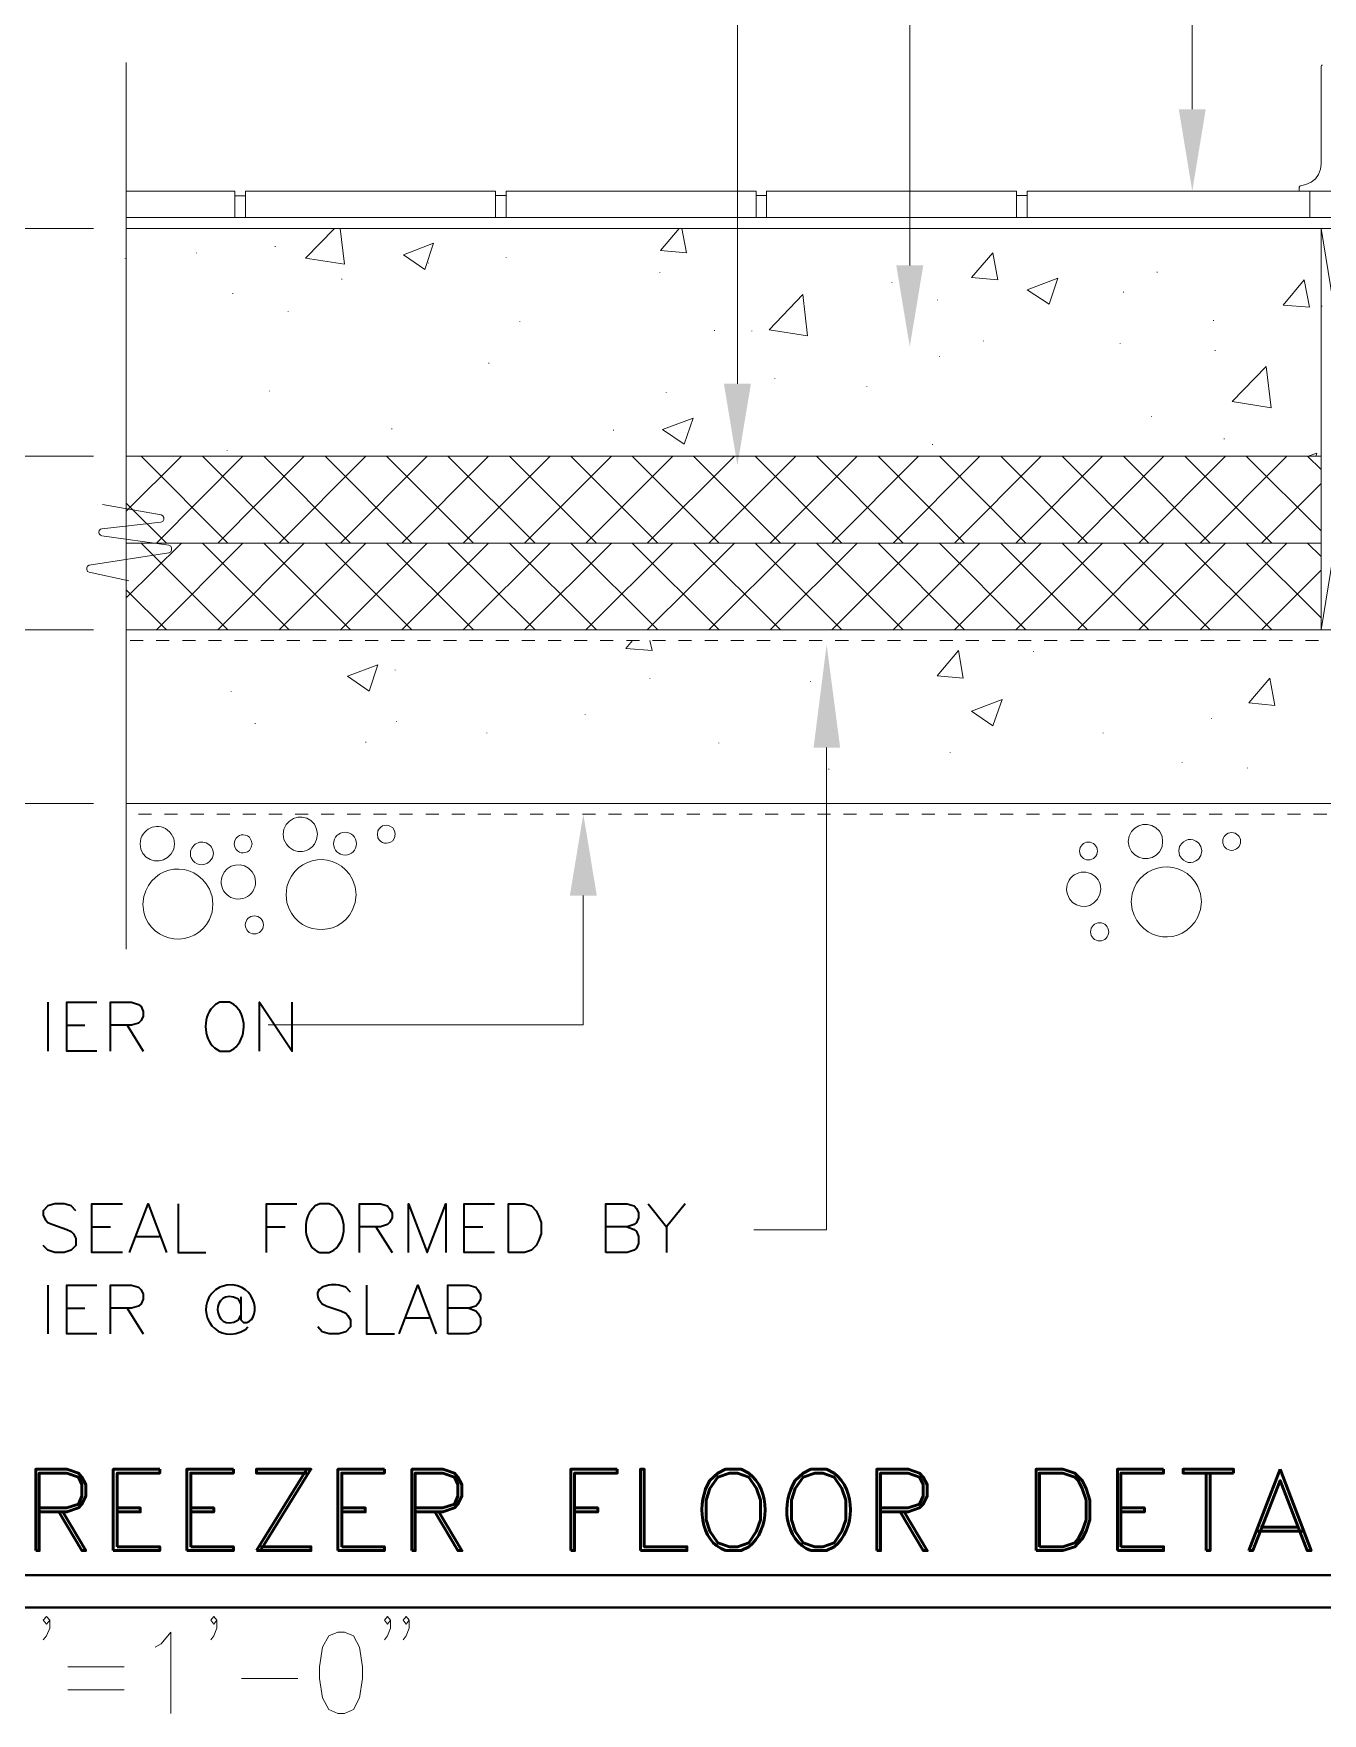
# Model space of a CAD drawing. Header units: inches. Extents: x 5 to 516, y -193 to 129.
# Drawn here: x 186.21 to 196.08, y -54.25 to -41.38 of the extents above; entities that cross this region are included whole.
import ezdxf

# ---------------------------------------------------------------- set-up
doc = ezdxf.new("R2010")
doc.units = ezdxf.units.IN
doc.header["$MEASUREMENT"] = 0
doc.linetypes.add('PDF_IMPORT', pattern=[1, 0.8, -0.2])
doc.layers.add('PDF3_Geometry', color=7, linetype='Continuous')
doc.layers.add('PDF3_Solid Fills', color=7, linetype='Continuous')

msp = doc.modelspace()

# ---------------------------------------------------------------- linework, layer by layer
at = {"layer": 'PDF3_Geometry', "lineweight": 15}
for points in [[(195.082791, -41.9594913), (195.082791, -35.4865731), (192.9695931, -35.4865731)], [(192.9195929, -43.1560834), (192.9195929, -37.653103), (191.0830439, -37.653103)], [(191.599677, -44.0626958), (191.599677, -39.1430113), (190.7230665, -39.1430113)], [(186.9199775, -48.3924149), (186.9199775, -41.6028502)], [(196.0793906, -41.6228497), (196.0727243, -41.6228497), (196.0693912, -41.6328491)], [(196.069395, -42.3794676), (196.069395, -41.6328488)], [(196.0693912, -42.3794676), (196.0660581, -42.4194651), (196.0493925, -42.4594625), (196.0260606, -42.4927937), (195.9927295, -42.5194587), (195.952732, -42.5361243), (195.9127346, -42.5461236), (195.9060683, -42.5494567), (195.9027352, -42.556123)], [(195.902739, -42.5561213), (195.902739, -42.5861194), (197.7359548, -42.5861194), (197.7359548, -42.5561213)], [(187.7499279, -42.6227856), (187.7499279, -42.5861213), (186.9199811, -42.5861213)], [(187.8332558, -42.5861213), (187.8332558, -42.6227856), (187.7499279, -42.6227856), (187.7499279, -42.7894416)], [(189.7464633, -42.5861194), (187.8332526, -42.5861194)], [(187.8332558, -42.6227856), (187.8332558, -42.7894416)], [(189.7464633, -42.5861248), (189.7464633, -42.619456), (189.8297912, -42.619456), (189.8297912, -42.7894451)], [(189.7464633, -42.619456), (189.7464633, -42.7894451)], [(189.8297912, -42.619456), (189.8297912, -42.5861248), (191.7430019, -42.5861248)], [(191.7430022, -42.5861248), (191.7430022, -42.619456), (191.8229971, -42.619456), (191.8229971, -42.7894451)], [(191.7430054, -42.619456), (191.7430054, -42.7894451)], [(191.8229971, -42.619456), (191.8229971, -42.5861248)], [(193.7362113, -42.5861194), (191.8230006, -42.5861194)], [(196.152723, -42.5861194), (193.8195392, -42.5861194), (193.8195392, -42.6194506), (193.7362113, -42.6194506)], [(193.7362113, -42.5861248), (193.7362113, -42.619456), (193.7362113, -42.7894451)], [(193.8195392, -42.619456), (193.8195392, -42.7894451)], [(195.9827306, -42.7894416), (195.9827306, -42.5861213)], [(196.152723, -42.7894416), (186.9199818, -42.7894416)], [(182.4935947, -42.8727696), (186.6699936, -42.8727696), (184.0634941, -42.8727696)], [(208.7419122, -42.8727696), (186.9199775, -42.8727696), (197.4826336, -42.8727696)], [(188.5898756, -43.146083), (188.293228, -43.0994193), (188.5132139, -42.8727672)], [(188.5898737, -43.1460879), (188.5565425, -42.872772)], [(191.2097022, -43.0594208), (191.0097151, -43.0427552), (191.1530392, -42.8727661)], [(191.2097077, -43.0594235), (191.1730433, -42.8727688)], [(187.4566117, -43.0627599), (187.4566117, -43.0594267)], [(188.0599055, -43.0127617), (188.0599055, -43.0094286)], [(189.2065028, -43.1860848), (189.0431799, -43.0760918), (189.2731652, -42.9860976)], [(189.2064995, -43.1860837), (189.2731619, -42.9860965)], [(189.8297912, -43.0960897), (189.8297912, -43.0927566)], [(193.5928841, -43.2660794), (193.392897, -43.2494138), (193.5562198, -43.0594259)], [(193.5928828, -43.2660753), (193.5562185, -43.0594219)], [(186.909982, -43.1027557), (186.909982, -43.0994226)], [(189.2331634, -43.1394151), (189.2331634, -43.136082)], [(191.0063855, -43.2127475), (191.0063855, -43.2094144)], [(194.8128092, -43.2094112), (194.8128092, -43.206078)], [(188.5698758, -43.2627457), (188.5698758, -43.2594126)], [(192.7829371, -43.2894096), (192.7829371, -43.2860764)], [(193.9861952, -43.4527303), (193.8195392, -43.3427373), (194.0528576, -43.2527431)], [(193.9861952, -43.4527359), (194.0528576, -43.2527488)], [(195.9794024, -43.4760607), (195.7794152, -43.4593951), (195.939405, -43.2660742)], [(195.979401, -43.4760634), (195.9394036, -43.2660769)], [(187.7365959, -43.3727376), (187.7365959, -43.3694044)], [(192.1363095, -43.6960491), (191.842995, -43.6493854), (192.0996452, -43.3794027)], [(192.1363111, -43.6960472), (192.0996468, -43.3794008)], [(193.1329106, -43.4227357), (193.1329106, -43.4194026)], [(194.5561592, -43.3627352), (194.5561592, -43.3594021)], [(196.076061, -43.4693975), (196.076061, -43.4660644)], [(188.1599018, -43.5093933), (188.1599018, -43.5060602)], [(189.9331171, -43.5860553), (189.9331171, -43.5827222)], [(195.2461107, -43.5793893), (195.2461107, -43.5760562)], [(191.4230254, -43.6560514), (191.4230254, -43.6527182)], [(191.7096756, -43.6593877), (191.7096756, -43.6560546)], [(193.4828909, -43.7360498), (193.4828909, -43.7327166)], [(193.1462494, -43.8560372), (193.1462494, -43.8527041)], [(194.5294954, -43.7560477), (194.5294954, -43.7527145)], [(195.2594426, -43.8093754), (195.2594426, -43.8060423)], [(189.6964719, -43.9060353), (189.6964719, -43.9027022)], [(195.6860868, -44.2460152), (195.3894391, -44.1993515), (195.6494225, -43.9293688)], [(195.6860849, -44.2460133), (195.6494206, -43.9293669)], [(188.0165734, -44.1193599), (188.0165734, -44.1160268)], [(191.8863271, -44.0226932), (191.8863271, -44.01936)], [(192.5896173, -44.0860233), (192.5896173, -44.0826901)], [(191.0530472, -44.1326918), (191.0530472, -44.1293587)], [(191.1930393, -44.5259953), (191.0263834, -44.4126693), (191.2597017, -44.3260081)], [(191.1930393, -44.5259975), (191.2597017, -44.3260103)], [(194.769477, -44.3160093), (194.769477, -44.3126762)], [(188.9531792, -44.4093397), (188.9531792, -44.4060065)], [(190.6497392, -44.4193352), (190.6497392, -44.4160021)], [(195.3261091, -44.4860017), (195.3261091, -44.4826686)], [(186.9199775, -45.0392974), (187.3432837, -44.6159912)], [(186.9199775, -44.6159914), (196.0693908, -44.6159914)], [(187.6966001, -45.2826154), (187.0333093, -44.6159914)], [(187.1499636, -45.2826154), (187.8132544, -44.6159914)], [(188.1665678, -45.2826154), (187.503277, -44.6159914)], [(187.6199313, -45.2826154), (188.2832221, -44.6159914)], [(187.6932637, -44.5759956), (187.6932637, -44.5726625)], [(188.6365355, -45.2826154), (187.9732447, -44.6159914)], [(188.0899058, -45.2826154), (188.7531966, -44.6159914)], [(189.1065032, -45.2826154), (188.4432124, -44.6159914)], [(188.5598735, -45.2826154), (189.2231643, -44.6159914)], [(189.5798073, -45.2826154), (188.9131833, -44.6159914)], [(189.029848, -45.2826154), (189.6931388, -44.6159914)], [(190.049775, -45.2826154), (189.383151, -44.6159914)], [(189.4998157, -45.2826154), (190.1664396, -44.6159914)], [(190.5197495, -45.2826154), (189.8531255, -44.6159914)], [(189.9697834, -45.2826154), (190.6364073, -44.6159914)], [(190.9897172, -45.2826154), (190.3230932, -44.6159914)], [(190.4397511, -45.2826154), (191.106375, -44.6159914)], [(191.4596916, -45.2826154), (190.7930677, -44.6159914)], [(190.9097255, -45.2826154), (191.5763495, -44.6159914)], [(191.9296593, -45.2826154), (191.2630354, -44.6159914)], [(191.3796932, -45.2826154), (192.0463172, -44.6159914)], [(192.399627, -45.2826154), (191.7363362, -44.6159914)], [(191.8496609, -45.2826154), (192.5162849, -44.6159914)], [(192.8695947, -45.2826154), (192.2063039, -44.6159914)], [(192.322965, -45.2826154), (192.9862558, -44.6159914)], [(193.3395692, -45.2826154), (192.6762784, -44.6159914)], [(192.7929395, -45.2826154), (193.4562303, -44.6159914)], [(193.0929148, -44.5293271), (193.0929148, -44.525994)], [(193.8095369, -45.2826154), (193.1462461, -44.6159914)], [(193.2629072, -45.2826154), (193.926198, -44.6159914)], [(194.2795114, -45.2826154), (193.6162206, -44.6159914)], [(193.7328749, -45.2826154), (194.3961657, -44.6159914)], [(194.7494791, -45.2826154), (194.0861883, -44.6159914)], [(194.2028426, -45.2826154), (194.8661334, -44.6159914)], [(195.2194468, -45.2826154), (194.556156, -44.6159914)], [(194.6728171, -45.2826154), (195.3361079, -44.6159914)], [(195.6927509, -45.2826154), (195.0261269, -44.6159914)], [(195.1427848, -45.2826154), (195.8060756, -44.6159914)], [(196.069395, -45.189285), (195.4960984, -44.6159885)], [(196.069395, -44.7193173), (195.9660683, -44.6159906)], [(195.9693987, -44.6159914), (196.0360611, -44.5926596)], [(196.0293992, -44.6159914), (196.0360654, -44.5926596)], [(195.6127592, -45.2826154), (196.0693966, -44.825978)], [(187.1866298, -45.0659612), (186.7366587, -44.9859664)], [(187.2266256, -45.2826154), (186.9199786, -44.9759684)], [(187.1832948, -45.1226267), (186.7333237, -45.1726235), (186.7233243, -45.1759566), (186.7133249, -45.185956), (186.7099918, -45.1992885), (186.7133249, -45.2126209), (186.7233243, -45.2226203), (186.7333237, -45.2259534)], [(187.1832934, -45.1226254), (187.199959, -45.1159591), (187.2066253, -45.1026266), (187.2066253, -45.085961), (187.199959, -45.0726286), (187.1866266, -45.0659623)], [(187.2466235, -45.2992837), (186.7333231, -45.2259551)], [(186.9199775, -45.2826154), (196.0693908, -45.2826154)], [(186.9199775, -45.7025917), (187.3432837, -45.2826186)], [(187.6966001, -45.9459029), (187.0333093, -45.2826121)], [(187.1499636, -45.9459029), (187.8132544, -45.2826121)], [(188.1665678, -45.9459029), (187.503277, -45.2826121)], [(187.6199313, -45.9459029), (188.2832221, -45.2826121)], [(188.6365355, -45.9459029), (187.9732447, -45.2826121)], [(188.0899058, -45.9459029), (188.7531966, -45.2826121)], [(189.1065032, -45.9459029), (188.4432124, -45.2826121)], [(188.5598735, -45.9459029), (189.2231643, -45.2826121)], [(189.5798073, -45.9459029), (188.9131833, -45.2826121)], [(189.029848, -45.9459029), (189.6931388, -45.2826121)], [(190.049775, -45.9459029), (189.383151, -45.2826121)], [(189.4998157, -45.9459029), (190.1664396, -45.2826121)], [(190.5197495, -45.9459029), (189.8531255, -45.2826121)], [(189.9697834, -45.9459029), (190.6364073, -45.2826121)], [(190.9897172, -45.9459029), (190.3230932, -45.2826121)], [(190.4397511, -45.9459029), (191.106375, -45.2826121)], [(191.4596916, -45.9459029), (190.7930677, -45.2826121)], [(190.9097255, -45.9459029), (191.5763495, -45.2826121)], [(191.9296593, -45.9459029), (191.2630354, -45.2826121)], [(191.3796932, -45.9459029), (192.0463172, -45.2826121)], [(192.399627, -45.9459029), (191.7363362, -45.2826121)], [(191.8496609, -45.9459029), (192.5162849, -45.2826121)], [(192.8695947, -45.9459029), (192.2063039, -45.2826121)], [(192.322965, -45.9459029), (192.9862558, -45.2826121)], [(193.3395692, -45.9459029), (192.6762784, -45.2826121)], [(192.7929395, -45.9459029), (193.4562303, -45.2826121)], [(193.8095369, -45.9459029), (193.1462461, -45.2826121)], [(193.2629072, -45.9459029), (193.926198, -45.2826121)], [(194.2795114, -45.9459029), (193.6162206, -45.2826121)], [(193.7328749, -45.9459029), (194.3961657, -45.2826121)], [(194.7494791, -45.9459029), (194.0861883, -45.2826121)], [(194.2028426, -45.9459029), (194.8661334, -45.2826121)], [(195.2194468, -45.9459029), (194.556156, -45.2826121)], [(194.6728171, -45.9459029), (195.3361079, -45.2826121)], [(195.6927509, -45.9459029), (195.0261269, -45.2826121)], [(195.1427848, -45.9459029), (195.8060756, -45.2826121)], [(196.069395, -45.855909), (195.4960984, -45.2826124)], [(196.069395, -45.3859413), (195.9660683, -45.2826146)], [(186.6366637, -45.5059376), (186.6233312, -45.4992714), (186.616665, -45.4859389), (186.616665, -45.4726064), (186.6233312, -45.459274), (186.6366637, -45.4526077), (187.2466246, -45.3559473)], [(187.2466235, -45.355941), (187.259956, -45.3492748), (187.2666223, -45.3359423), (187.2666223, -45.3192767), (187.259956, -45.3059442), (187.2466235, -45.299278)], [(186.9399754, -45.5725952), (186.6366616, -45.5059328)], [(195.6127592, -45.9459029), (196.0693966, -45.4892655)], [(187.2266256, -45.9459029), (186.9199786, -45.6392559)], [(186.9199775, -45.9459029), (200.2291243, -45.9459029)], [(200.2291286, -45.9459064), (200.2291286, -47.2758212), (186.9199818, -47.2758212)], [(190.9463863, -46.105897), (190.7463991, -46.0892314), (190.7963959, -46.0292353)], [(190.9463918, -46.1058929), (190.9297262, -46.0292312)], [(193.3295682, -46.3158852), (193.129581, -46.2992196), (193.2929039, -46.1058986)], [(193.3295669, -46.3158811), (193.2929025, -46.1058946)], [(193.866201, -46.1125589), (193.866201, -46.1092258)], [(188.9798498, -46.2558874), (188.9798498, -46.2525543)], [(187.723264, -46.4225434), (187.723264, -46.4192103)], [(190.9297234, -46.3192175), (190.9297234, -46.3158844)], [(192.1596454, -46.3458814), (192.1596454, -46.3425482)], [(195.7160797, -46.5258701), (195.5160925, -46.5058714), (195.6760823, -46.3158835)], [(195.7160784, -46.5258693), (195.6760809, -46.3158827)], [(193.5562198, -46.6825275), (193.392897, -46.5692015), (193.6262153, -46.4792072)], [(193.5562233, -46.6825229), (193.6262189, -46.4792026)], [(187.9065815, -46.6658614), (187.9065815, -46.6625283)], [(188.9898454, -46.6491931), (188.9898454, -46.6458599)], [(190.4330851, -46.5958653), (190.4330851, -46.5925322)], [(195.2294491, -46.6291952), (195.2294491, -46.625862)], [(188.7531933, -46.8091831), (188.7531933, -46.80585)], [(189.6798036, -46.739187), (189.6798036, -46.7358539)], [(191.4563553, -46.815849), (191.4563553, -46.8125159)], [(194.3994988, -46.739187), (194.3994988, -46.7358539)], [(192.2829692, -46.8491789), (192.2829692, -50.5422756), (191.7263382, -50.5422756)], [(193.2295773, -46.8891747), (193.2295773, -46.8858416)], [(192.2996307, -47.0158349), (192.2996307, -47.0125018)], [(195.006129, -46.9658435), (195.006129, -46.9625104)], [(195.506097, -47.0058393), (195.506097, -47.0025062)], [(184.0634941, -47.2758212), (186.6699936, -47.2758212), (182.4935947, -47.2758212)], [(190.4197532, -47.9824409), (190.4197532, -48.9723775), (188.0065746, -48.9723775)], [(186.333352, -53.5320865), (186.3100202, -53.5620845), (186.2833552, -53.5320865), (186.3100202, -53.5020884), (186.333352, -53.5320865), (186.333352, -53.5920826), (186.3100202, -53.6520788), (186.2833552, -53.6820769)], [(187.6132721, -53.5320865), (187.5899403, -53.5620845), (187.5666084, -53.5320865), (187.5899403, -53.5020884), (187.6132721, -53.5320865), (187.6132721, -53.5920826), (187.5899403, -53.6520788), (187.5666084, -53.6820769)], [(188.9431836, -53.5320865), (188.9198518, -53.5620845), (188.8965199, -53.5320865), (188.9198518, -53.5020884), (188.9431836, -53.5320865), (188.9431836, -53.5920826), (188.9198518, -53.6520788), (188.8965199, -53.6820769)], [(189.0865053, -53.5320865), (189.0631735, -53.5620845), (189.0398416, -53.5320865), (189.0631735, -53.5020884), (189.0865053, -53.5320865), (189.0865053, -53.5920826), (189.0631735, -53.6520788), (189.0398416, -53.6820769)], [(187.139968, -53.7387383), (187.1866317, -53.7120733), (187.2599604, -53.6220791), (187.2599604, -54.2453724)], [(186.4733441, -53.8887259), (186.9033166, -53.8887259)], [(187.8032556, -53.9787267), (188.233228, -53.9787267)], [(186.4733441, -54.0653843), (186.9033166, -54.0653843)]]:
    msp.add_lwpolyline(points, dxfattribs=at)
for points in [[(196.5693629, -45.9459029), (196.5693629, -42.8727666), (196.069395, -42.8727666), (196.069395, -45.9459029)], [(184.0634941, -44.6159914), (186.6699936, -44.6159914)], [(184.0634941, -45.9459029), (186.6699936, -45.9459029)], [(188.8465264, -46.2158881), (188.779864, -46.4158752), (188.613208, -46.3025492)], [(188.5398756, -53.6220804), (188.4698801, -53.6520785), (188.4232164, -53.7387396), (188.3998846, -53.88873), (188.3998846, -53.9787242), (188.4232164, -54.1253815), (188.4698801, -54.2153757), (188.5398756, -54.2453738), (188.5898724, -54.2453738), (188.6598679, -54.2153757), (188.7065316, -54.1253815), (188.7298634, -53.9787242), (188.7298634, -53.88873), (188.7065316, -53.7387396), (188.6598679, -53.6520785), (188.5898724, -53.6220804)]]:
    msp.add_lwpolyline(points, close=True, dxfattribs=at)
at = {"layer": 'PDF3_Geometry', "lineweight": 9}
for points in [[(197.5659657, -45.9459059), (197.0693309, -42.8727696), (196.5693629, -45.9459059), (196.069395, -42.8727696)], [(196.069395, -45.9459059), (196.5693629, -42.8727696), (197.0693309, -45.9459059)], [(188.3598833, -47.589135), (188.3765489, -47.5524707), (188.3832152, -47.5124732), (188.3765489, -47.4724758), (188.3598833, -47.4358115)], [(188.9598511, -47.56247), (188.9731836, -47.5391382), (188.9798498, -47.5124732), (188.9731836, -47.4858083), (188.9598511, -47.4624764)], [(187.0299724, -47.5458014), (187.0266393, -47.5857989), (187.0299724, -47.6257963)], [(187.2632908, -47.6624606), (187.2832895, -47.6257963), (187.2899557, -47.5857989), (187.2832895, -47.5458014), (187.2632908, -47.5091371)], [(187.7499224, -47.5591339), (187.7465893, -47.5857989), (187.7499224, -47.6124638)], [(187.8632485, -47.6357957), (187.876581, -47.6124638), (187.8832472, -47.5857989), (187.876581, -47.5591339), (187.8632485, -47.5358021)], [(188.1265649, -47.4724758), (188.1198987, -47.5124732), (188.1265649, -47.5524707)], [(188.846525, -47.4858083), (188.8431919, -47.5124732), (188.846525, -47.5391382)], [(194.5994844, -47.5258068), (194.5928181, -47.5691373), (194.5994844, -47.6091348)], [(194.8328027, -47.6457991), (194.8528015, -47.6091348), (194.8561346, -47.5691373), (194.8528015, -47.5258068), (194.8328027, -47.4891425)], [(195.1294517, -47.7024559), (195.1494505, -47.6757909), (195.1561167, -47.6391266), (195.1494505, -47.6057954), (195.1294517, -47.5791305)], [(194.9861276, -47.6057954), (194.9794614, -47.6391266), (194.9861276, -47.6757909)], [(187.5566069, -48.1657666), (187.5766056, -48.1091035), (187.5832719, -48.0491074), (187.5766056, -47.9891112), (187.5566069, -47.9324482)], [(188.1499017, -47.9157788), (188.1432354, -47.975775), (188.1499017, -48.0357711)], [(188.6532027, -48.0924341), (188.6732014, -48.0357711), (188.6798677, -47.975775), (188.6732014, -47.9157788), (188.6532027, -47.8591158)], [(194.6228211, -47.9691065), (194.6161548, -48.0291027), (194.6228211, -48.0890989)], [(195.1261221, -48.1457619), (195.1461209, -48.0890989), (195.1527871, -48.0291027), (195.1461209, -47.9691065), (195.1261221, -47.9124435)], [(187.0533058, -47.9891112), (187.0466396, -48.0491074), (187.0533058, -48.1091035)]]:
    msp.add_lwpolyline(points, dxfattribs=at)
at = {"layer": 'PDF3_Geometry', "linetype": 'PDF_IMPORT', "lineweight": 15, "ltscale": 0.065}
msp.add_lwpolyline([(200.3124566, -45.9759064), (200.3124566, -47.3591492), (186.9199805, -47.3591492)], dxfattribs=at)
at = {"layer": 'PDF3_Geometry', "linetype": 'PDF_IMPORT', "lineweight": 15, "ltscale": 0.0625}
msp.add_lwpolyline([(197.6492905, -46.0292309), (186.9199813, -46.0292309)], dxfattribs=at)
at = {"layer": 'PDF3_Geometry', "lineweight": 9}
for points in [[(187.5599365, -47.7191275), (187.5799352, -47.6924625), (187.5866015, -47.6591313, 1.1966020071), (187.4166124, -47.6924625)], [(187.6532677, -47.8357845, 1.167574726), (187.9099179, -47.879115), (187.9032516, -47.8357845), (187.8832529, -47.7991202)], [(194.3561655, -48.0091045), (194.3761643, -47.9724402), (194.3828305, -47.9324428, 1.1585613041), (194.1261803, -47.9724402)]]:
    msp.add_lwpolyline(points, format="xyb", dxfattribs=at)
at = {"layer": 'PDF3_Geometry', "lineweight": 35}
for points in [[(186.3200201, -48.7990593), (186.3200201, -49.1723687)], [(186.693327, -49.1723671), (186.4633418, -49.1723671), (186.4633418, -48.7990577), (186.693327, -48.7990577)], [(186.7999833, -49.1723671), (186.7999833, -48.7990577), (186.9599731, -48.7990577), (187.013303, -48.8157233), (187.0333017, -48.8323889), (187.0499673, -48.8690532), (187.0499673, -48.9057175), (187.0333017, -48.9390487), (187.013303, -48.9590474), (186.9599731, -48.975713), (186.7999833, -48.975713)], [(187.7432594, -48.8157249), (187.7099282, -48.7990593), (187.6365996, -48.7990593), (187.6032684, -48.8157249), (187.5666041, -48.8523892)], [(187.9399113, -49.1723671), (187.9399113, -48.7990577), (188.1898953, -49.1723671), (188.1898953, -48.7990577)], [(186.4633418, -48.9757108), (186.6033328, -48.9757108)], [(186.9266435, -48.9757108), (187.0499689, -49.1723649)], [(187.6365996, -49.1723687), (187.7099282, -49.1723687), (187.7432594, -49.1557031)], [(186.5333378, -50.3956231), (186.4966735, -50.3589587), (186.4433436, -50.3422931), (186.3733481, -50.3422931), (186.3200182, -50.3589587), (186.2833539, -50.3956231), (186.2833539, -50.4322874), (186.3000195, -50.4656186), (186.3200182, -50.4856173), (186.3566825, -50.5022829), (186.4633423, -50.5389472), (186.4966735, -50.5556128), (186.5166722, -50.5722784), (186.5333378, -50.6089427), (186.5333378, -50.6622726), (186.4966735, -50.6989369), (186.4433436, -50.7156025), (186.3733481, -50.7156025), (186.3200182, -50.6989369), (186.2833539, -50.6622726)], [(186.88998, -50.7156031), (186.6566616, -50.7156031), (186.6566616, -50.3422937), (186.88998, -50.3422937)], [(186.9433118, -50.7156031), (187.086636, -50.3422937), (187.226627, -50.7156031)], [(187.3166196, -50.3422885), (187.3166196, -50.7155979), (187.5299392, -50.7155979)], [(187.9932459, -50.7156031), (187.9932459, -50.3422937), (188.2265642, -50.3422937)], [(188.5098797, -50.3589541), (188.4732154, -50.3422885), (188.4032198, -50.3422885), (188.3665555, -50.3589541), (188.3332243, -50.3956185)], [(188.7065316, -50.7156031), (188.7065316, -50.3422937), (188.8665213, -50.3422937), (188.9198512, -50.3589593), (188.9365168, -50.378958), (188.9565155, -50.4122892), (188.9565155, -50.4489535), (188.9365168, -50.4856178), (188.9198512, -50.5022834), (188.8665213, -50.518949), (188.7065316, -50.518949)], [(189.0798393, -50.7156031), (189.0798393, -50.3422937), (189.2231635, -50.7156031), (189.3664876, -50.3422937), (189.3664876, -50.7156031)], [(189.7398, -50.7156031), (189.5064816, -50.7156031), (189.5064816, -50.3422937), (189.7398, -50.3422937)], [(190.5930751, -50.7156031), (190.5930751, -50.3422937), (190.756398, -50.3422937), (190.8097279, -50.3589593), (190.8263935, -50.378958), (190.8430591, -50.4122892), (190.8430591, -50.4489535), (190.8263935, -50.4856178), (190.8097279, -50.5022834), (190.756398, -50.518949), (190.5930751, -50.518949)], [(190.9163915, -50.3422885), (191.0563825, -50.5189439), (191.0563825, -50.7155979)], [(191.1997053, -50.3422885), (191.0563812, -50.5189439)], [(186.6566616, -50.5189469), (186.7999858, -50.5189469)], [(187.9932459, -50.5189469), (188.13657, -50.5189469)], [(188.8298554, -50.5189469), (188.9565139, -50.7156009)], [(189.5064816, -50.5189469), (189.6498058, -50.5189469)], [(190.7564015, -50.5189469), (190.8097314, -50.5389456), (190.826397, -50.5556112), (190.8430626, -50.5922755), (190.8430626, -50.6456054), (190.826397, -50.6822697), (190.8097314, -50.6989353), (190.7564015, -50.7156009), (190.5930786, -50.7156009)], [(186.9966396, -50.5922725), (187.1732949, -50.5922725)], [(188.4032198, -50.7155979), (188.4732154, -50.7155979), (188.5098797, -50.6989323)], [(186.3200201, -50.9655871), (186.3200201, -51.3388965)], [(186.693327, -51.3388948), (186.4633418, -51.3388948), (186.4633418, -50.9655854), (186.693327, -50.9655854)], [(186.7999833, -51.3388948), (186.7999833, -50.9655854), (186.9599731, -50.9655854), (187.013303, -50.982251), (187.0333017, -51.0022498), (187.0499673, -51.0355809), (187.0499673, -51.0722453), (187.0333017, -51.1089096), (187.013303, -51.1255752), (186.9599731, -51.1422408), (186.7999833, -51.1422408)], [(187.6899298, -50.96558), (187.6365999, -50.9822456), (187.6032687, -51.0022443)], [(187.7965896, -51.1089088), (187.779924, -51.0722444)], [(187.7965896, -51.0555742), (187.7965896, -51.2322296), (187.8165883, -51.2522283)], [(188.6365355, -51.0189148), (188.5998712, -50.9822505), (188.5465413, -50.9655849)], [(188.7598593, -50.9655871), (188.7598593, -51.3388965), (188.973179, -51.3388965)], [(189.0098433, -51.3388948), (189.1531674, -50.9655854), (189.2931584, -51.3388948)], [(189.383151, -51.3388948), (189.383151, -50.9655854), (189.5431408, -50.9655854), (189.5964707, -50.982251), (189.6131363, -51.0022498), (189.633135, -51.0355809), (189.633135, -51.0722453), (189.6131363, -51.1089096), (189.5964707, -51.1255752), (189.5431408, -51.1422408), (189.383151, -51.1422408)], [(186.4633418, -51.1422386), (186.6033328, -51.1422386)], [(186.9266435, -51.1422386), (187.0499689, -51.3388927)], [(187.779924, -51.2322342), (187.7965896, -51.198903)], [(188.4198827, -51.108909), (188.456547, -51.1255746), (188.5632069, -51.162239), (188.5998712, -51.1789045), (188.6165368, -51.1989033), (188.6365355, -51.2322345), (188.6365355, -51.2855644), (188.5998712, -51.3222287), (188.5465413, -51.3388943), (188.4732126, -51.3388943), (188.4198827, -51.3222287), (188.3865515, -51.2855644)], [(189.5431478, -51.1422386), (189.5964778, -51.1622373), (189.6131434, -51.1789029), (189.6331421, -51.2155672), (189.6331421, -51.2688972), (189.6131434, -51.3055615), (189.5964778, -51.3222271), (189.5431478, -51.3388927), (189.3831581, -51.3388927)], [(187.7965896, -51.3222238), (187.8332539, -51.3055582), (187.8499195, -51.2855595)], [(189.0631778, -51.215571), (189.2398331, -51.215571)], [(208.4152696, -53.1854426), (184.3334802, -53.1854426), (202.8089616, -53.1854426)], [(208.4152696, -53.4354265), (184.3334802, -53.4354265), (202.8089616, -53.4354265)]]:
    msp.add_lwpolyline(points, dxfattribs=at)
msp.add_lwpolyline([(189.8464596, -50.7156031), (189.8464596, -50.3422937), (189.969785, -50.3422937), (190.0231149, -50.3589593), (190.0597792, -50.3956236), (190.0764448, -50.4322879), (190.0964435, -50.4856178), (190.0964435, -50.5722789), (190.0764448, -50.6256089), (190.0597792, -50.6622732), (190.0231149, -50.6989375), (189.969785, -50.7156031)], close=True, dxfattribs=at)
at = {"layer": 'PDF3_Geometry', "lineweight": 50}
for points in [[(186.2533536, -52.67214), (186.4633401, -52.67214), (186.5533344, -52.6421419), (186.5799993, -52.5821457), (186.5799993, -52.4921515), (186.5533344, -52.4354885), (186.4633401, -52.4054904), (186.2533536, -52.4054904), (186.2533536, -52.9987857), (186.2266887, -52.9987857)], [(186.2533547, -52.7021359), (186.4633412, -52.7021359), (186.5533355, -52.6721378), (186.5800004, -52.6421397), (186.6099985, -52.5821436), (186.6099985, -52.4921493), (186.5800004, -52.4354863), (186.5533355, -52.4054882), (186.4633412, -52.3754902), (186.2266897, -52.3754902), (186.2266897, -52.9987835)], [(187.1766318, -52.3754902), (186.819988, -52.3754902), (186.819988, -52.9987835)], [(187.1766272, -52.3754923), (187.1766272, -52.4054904), (186.8499815, -52.4054904), (186.8499815, -52.9687876)], [(187.7399231, -52.3754902), (187.3832793, -52.3754902), (187.3832793, -52.9987835)], [(187.7399252, -52.3754923), (187.7399252, -52.4054904), (187.4132795, -52.4054904), (187.4132795, -52.9687876)], [(188.3032235, -52.3754902), (187.9165817, -52.9987835)], [(187.9465841, -52.9987887), (188.333226, -52.3754953), (187.916586, -52.3754953), (187.916586, -52.4054934), (188.3032279, -52.4054934)], [(188.8965194, -52.3754902), (188.5398756, -52.3754902), (188.5398756, -52.9987835)], [(188.8965215, -52.3754923), (188.8965215, -52.4054904), (188.5698758, -52.4054904), (188.5698758, -52.9687876)], [(189.1331671, -52.67214), (189.3431536, -52.67214), (189.4331478, -52.6421419), (189.4598128, -52.5821457), (189.4598128, -52.4921515), (189.4331478, -52.4354885), (189.3431536, -52.4054904), (189.1331671, -52.4054904), (189.1331671, -52.9987857), (189.1065021, -52.9987857)], [(189.1331682, -52.7021359), (189.3431547, -52.7021359), (189.4331489, -52.6721378), (189.4598139, -52.6421397), (189.489812, -52.5821436), (189.489812, -52.4921493), (189.4598139, -52.4354863), (189.4331489, -52.4054882), (189.3431547, -52.3754902), (189.1065032, -52.3754902), (189.1065032, -52.9987835)], [(190.679737, -52.3754902), (190.3230932, -52.3754902), (190.3230932, -52.9987835)], [(190.6797392, -52.3754923), (190.6797392, -52.4054904), (190.3530935, -52.4054904), (190.3530935, -52.9987857), (190.3230954, -52.9987857)], [(191.6863383, -52.4054882), (191.6296753, -52.3754902), (191.509683, -52.3754902), (191.4496868, -52.4054882), (191.3896907, -52.4621513)], [(192.3396303, -52.4054882), (192.2829673, -52.3754902), (192.162975, -52.3754902), (192.1029788, -52.4054882), (192.0429827, -52.4621513)], [(192.6962774, -52.7021359), (192.9062639, -52.7021359), (192.992925, -52.6721378), (193.0229231, -52.6421397), (193.0529212, -52.5821436), (193.0529212, -52.4921493), (193.0229231, -52.4354863), (192.992925, -52.4054882), (192.9062639, -52.3754902), (192.6662793, -52.3754902), (192.6662793, -52.9987835)], [(192.6962796, -52.67214), (192.9062661, -52.67214), (192.9929272, -52.6421419), (193.0229253, -52.5821457), (193.0229253, -52.4921515), (192.9929272, -52.4354885), (192.9062661, -52.4054904), (192.6962796, -52.4054904), (192.6962796, -52.9987857), (192.6662815, -52.9987857)], [(194.8628014, -52.3754902), (194.5094907, -52.3754902), (194.5094907, -52.9987835)], [(194.8628003, -52.3754923), (194.8628003, -52.4054904), (194.5361545, -52.4054904), (194.5361545, -52.9687876)], [(195.1894465, -52.4054904), (195.1894465, -52.9987857)], [(195.2194468, -52.4054904), (195.2194468, -52.9987857), (195.1894487, -52.9987857)], [(195.7560809, -52.3754902), (195.5160963, -52.9987835)], [(195.7560809, -52.3754934), (195.9927324, -52.9987868), (195.9627344, -52.9987868), (195.7560809, -52.4621545), (195.5460944, -52.9987868), (195.5160963, -52.9987868)], [(186.4033481, -52.7021429), (186.5800034, -52.9987906), (186.6100015, -52.9987906), (186.4333461, -52.7021429)], [(186.8499815, -52.6721427), (187.0266368, -52.6721427), (187.0266368, -52.7021408), (186.8499815, -52.7021408)], [(187.4132795, -52.6721427), (187.5899349, -52.6721427), (187.5899349, -52.7021408), (187.4132795, -52.7021408)], [(188.5698758, -52.6721427), (188.7498643, -52.6721427), (188.7498643, -52.7021408), (188.5698758, -52.7021408)], [(189.2831615, -52.7021429), (189.4598169, -52.9987906), (189.4898149, -52.9987906), (189.3131596, -52.7021429)], [(190.3530935, -52.6721427), (190.5297488, -52.6721427), (190.5297488, -52.7021408), (190.3530935, -52.7021408)], [(192.8462672, -52.7021429), (193.0229226, -52.9987906), (193.0529206, -52.9987906), (192.8762653, -52.7021429)], [(194.5361545, -52.6721427), (194.716143, -52.6721427), (194.716143, -52.7021408), (194.5361545, -52.7021408)], [(195.576093, -52.8487942), (195.9327368, -52.8487942)], [(195.6060865, -52.8188008), (195.9027341, -52.8188008)], [(186.8499815, -52.9687884), (187.1766272, -52.9687884), (187.1766272, -52.9987865), (186.8199834, -52.9987865)], [(187.4132795, -52.9687884), (187.7399252, -52.9687884), (187.7399252, -52.9987865), (187.3832814, -52.9987865)], [(187.9465841, -52.9687884), (188.333226, -52.9687884), (188.333226, -52.9987865), (187.916586, -52.9987865)], [(188.5698758, -52.9687884), (188.8965215, -52.9687884), (188.8965215, -52.9987865), (188.5398777, -52.9987865)], [(191.509683, -52.9987835), (191.6296753, -52.9987835), (191.6863383, -52.9687855)], [(192.162975, -52.9987835), (192.2829673, -52.9987835), (192.3396303, -52.9687855)], [(194.5361545, -52.9687884), (194.8628003, -52.9687884), (194.8628003, -52.9987865), (194.5094896, -52.9987865)]]:
    msp.add_lwpolyline(points, dxfattribs=at)
for points in [[(190.856391, -52.9987887), (190.856391, -52.3754953), (190.8863891, -52.3754953), (190.8863891, -52.9687906), (191.2130348, -52.9687906), (191.2130348, -52.9987887)], [(191.5396832, -52.4054904), (191.449689, -52.4354885), (191.3896929, -52.5221496), (191.3596948, -52.6121438), (191.3596948, -52.7621342), (191.3896929, -52.8487953), (191.449689, -52.9387895), (191.5396832, -52.9687876), (191.5996794, -52.9687876), (191.6863405, -52.9387895), (191.7463367, -52.8487953), (191.7763347, -52.7621342), (191.7763347, -52.6121438), (191.7463367, -52.5221496), (191.6863405, -52.4354885), (191.5996794, -52.4054904)], [(192.1929752, -52.4054904), (192.102981, -52.4354885), (192.0429849, -52.5221496), (192.0129868, -52.6121438), (192.0129868, -52.7621342), (192.0429849, -52.8487953), (192.102981, -52.9387895), (192.1929752, -52.9687876), (192.2529714, -52.9687876), (192.3396325, -52.9387895), (192.3996287, -52.8487953), (192.4296267, -52.7621342), (192.4296267, -52.6121438), (192.3996287, -52.5221496), (192.3396325, -52.4354885), (192.2529714, -52.4054904)], [(193.8861989, -52.9987835), (194.0928523, -52.9987835), (194.1828466, -52.9687855), (194.2395096, -52.9087893), (194.2695077, -52.8487931), (194.2995058, -52.762132), (194.2995058, -52.6121417), (194.2695077, -52.5221474), (194.2395096, -52.4621513), (194.1828466, -52.4054882), (194.0928523, -52.3754902), (193.8861989, -52.3754902)], [(193.9128628, -52.9687876), (194.0928513, -52.9687876), (194.1828455, -52.9387895), (194.2095104, -52.9087915), (194.2395085, -52.8487953), (194.2695066, -52.7621342), (194.2695066, -52.6121438), (194.2395085, -52.5221496), (194.2095104, -52.4621534), (194.1828455, -52.4354885), (194.0928513, -52.4054904), (193.9128628, -52.4054904)], [(195.3994369, -52.4054882), (195.012795, -52.4054882), (195.012795, -52.3754902), (195.3994369, -52.3754902)]]:
    msp.add_lwpolyline(points, close=True, dxfattribs=at)
at = {"layer": 'PDF3_Geometry', "lineweight": 9}
for centre, radius in [((188.595333, -47.5846136), 0.0878722), ((194.2878377, -47.6407932), 0.0683493), ((195.3844335, -47.5674708), 0.0683493), ((187.9005827, -48.2064276), 0.0693321), ((194.3735359, -48.2597442), 0.0693469)]:
    msp.add_circle(centre, radius, dxfattribs=at)
for points in [[(187.2632908, -47.5091371), (187.1925731, -47.4170875), (187.0713586, -47.442808), (187.0299724, -47.5458014)], [(188.3598833, -47.4358115), (188.2962763, -47.3470949), (188.1621182, -47.370649), (188.1265649, -47.4724758)], [(188.9598511, -47.4624764), (188.9168539, -47.4297563), (188.8721345, -47.4385891), (188.846525, -47.4858083)], [(194.8328027, -47.4891425), (194.7610851, -47.4040368), (194.6413706, -47.425591), (194.5994844, -47.5258068)], [(187.8632485, -47.5358021), (187.8201957, -47.5030264), (187.7755319, -47.5119147), (187.7499224, -47.5591339)], [(188.1265649, -47.5524707), (188.1679512, -47.6554641), (188.2891656, -47.6812402), (188.3598833, -47.589135)], [(188.846525, -47.5391382), (188.8721345, -47.5863574), (188.9168539, -47.5951901), (188.9598511, -47.56247)], [(195.1294517, -47.5791305), (195.0792883, -47.5339667), (195.0188477, -47.547077), (194.9861276, -47.6057954)], [(187.0299724, -47.6257963), (187.0655257, -47.7276231), (187.1996837, -47.7512327), (187.2632908, -47.6624606)], [(187.5566069, -47.9324482), (187.4363924, -47.7016297), (187.1196905, -47.740405), (187.0533058, -47.9891112)], [(187.4166124, -47.6924625), (187.4493325, -47.751181), (187.5097175, -47.7642912), (187.5599365, -47.7191275)], [(187.8832529, -47.7991202), (187.8213124, -47.7128479), (187.6833768, -47.7366797), (187.6532677, -47.8357845)], [(187.7499224, -47.6124638), (187.7754763, -47.659683), (187.8202513, -47.6685158), (187.8632485, -47.6357957)], [(188.6532027, -47.8591158), (188.5329327, -47.6282972), (188.2162307, -47.6671281), (188.1499017, -47.9157788)], [(194.5994844, -47.6091348), (194.6353709, -47.7118504), (194.7712511, -47.7294604), (194.8328027, -47.6457991)], [(195.1261221, -47.9124435), (195.0131849, -47.688069), (194.6824284, -47.7240667), (194.6228211, -47.9691065)], [(194.9861276, -47.6757909), (195.0188477, -47.7345094), (195.0792327, -47.7476197), (195.1294517, -47.7024559)], [(194.1261803, -47.9724402), (194.1551229, -48.0744892), (194.2965027, -48.1019319), (194.3561655, -48.0091045)], [(187.0533058, -48.1091035), (187.1129131, -48.3541434), (187.4437253, -48.3900855), (187.5566069, -48.1657666)], [(188.1499017, -48.0357711), (188.2095645, -48.280811), (188.54021, -48.3168086), (188.6532027, -48.0924341)], [(194.6228211, -48.0890989), (194.6891502, -48.3377496), (195.0058521, -48.376636), (195.1261221, -48.1457619)]]:
    msp.add_open_spline(points, degree=3, dxfattribs=at)
at = {"layer": 'PDF3_Geometry', "lineweight": 35}
for points in [[(187.5666041, -48.8523892), (187.4976641, -48.9511051), (187.5173295, -49.1230941), (187.6365996, -49.1723687)], [(187.7432594, -49.1557031), (187.8433086, -49.0740417), (187.8478083, -48.8984974), (187.7432594, -48.8157249)], [(188.3332243, -50.3956185), (188.2617845, -50.4896124), (188.2883383, -50.6808779), (188.4032198, -50.7155979)], [(188.5098797, -50.6989323), (188.6114287, -50.6171598), (188.6114287, -50.4407267), (188.5098797, -50.3589541)], [(187.8165883, -51.2522283), (187.9615791, -51.2639498), (187.9314143, -50.9383595), (187.6899298, -50.96558)], [(187.6032687, -51.0022443), (187.430002, -51.1436797), (187.5863809, -51.4141624), (187.7965896, -51.3222238)], [(187.779924, -51.0722444), (187.5601048, -50.9641958), (187.5719374, -51.3465602), (187.779924, -51.2322342)], [(188.5465413, -50.9655849), (188.4458255, -50.9493637), (188.3203891, -50.999916), (188.4198827, -51.108909)]]:
    msp.add_open_spline(points, degree=3, dxfattribs=at)
at = {"layer": 'PDF3_Geometry', "lineweight": 50}
for points in [[(191.3896907, -52.4621513), (191.2830309, -52.6223632), (191.3084181, -52.9317878), (191.509683, -52.9987835)], [(191.6863383, -52.9687855), (191.8524388, -52.8439046), (191.8556608, -52.5278137), (191.6863383, -52.4054882)], [(192.0429827, -52.4621513), (191.9314898, -52.6288628), (191.9570438, -52.9193997), (192.162975, -52.9987835)], [(192.3396303, -52.9687855), (192.5057308, -52.8439046), (192.5089528, -52.5278137), (192.3396303, -52.4054882)]]:
    msp.add_open_spline(points, degree=3, dxfattribs=at)
at = {"layer": 'PDF3_Solid Fills', "lineweight": 15, "transparency": 33554559}
msp.add_solid([(195.082791, -42.5861194), (194.9794643, -41.9594929), (195.1861178, -41.9594929)], dxfattribs=at)
at = {"layer": 'PDF3_Solid Fills', "lineweight": 35, "transparency": 33554559}
for points in [[(192.9195929, -43.7793752), (192.8162662, -43.1560818), (193.0229196, -43.1560818)], [(191.599677, -44.6859875), (191.4963503, -44.0626941), (191.7030037, -44.0626941)], [(192.2829692, -46.0592312), (192.3862959, -46.8491805), (192.1829756, -46.8491805)], [(190.4197532, -47.3591492), (190.5230799, -47.9824425), (190.3164264, -47.9824425)]]:
    msp.add_solid(points, dxfattribs=at)

doc.saveas('drawing.dxf')
